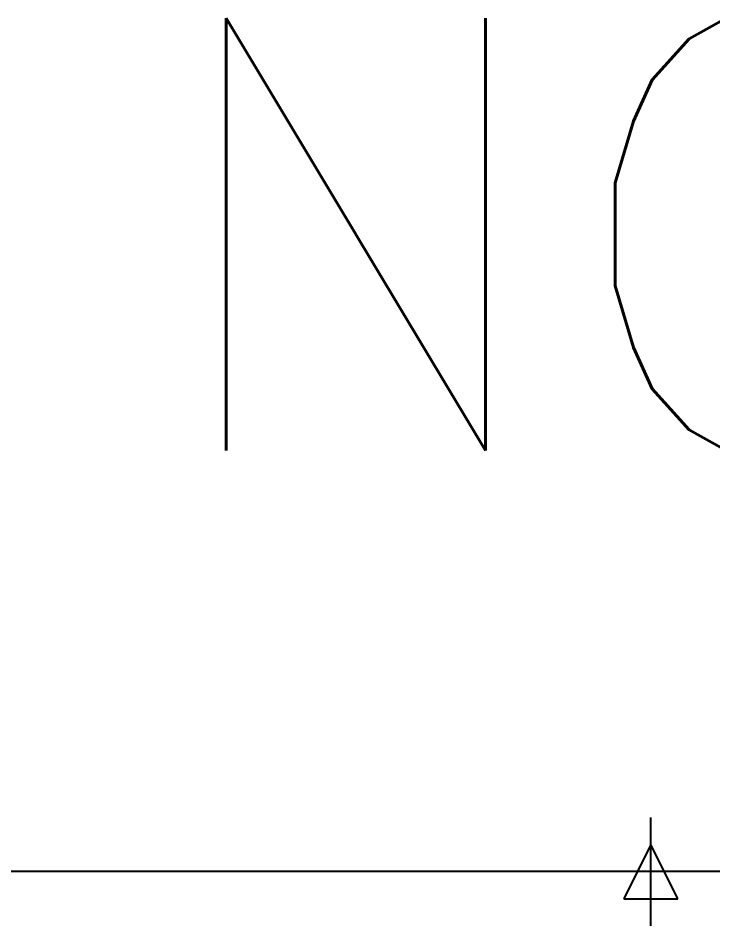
# Model space of a CAD drawing. Extents: x -48968009 to 2588125, y -43922717 to 2.
# Drawn here: x 2494404 to 2498804, y -616980 to -611232 of the extents above; entities that cross this region are included whole.
import ezdxf

# ---------------------------------------------------------------- set-up
doc = ezdxf.new("R2010")
doc.units = 0
doc.header["$LTSCALE"] = 1000
doc.header["$MEASUREMENT"] = 0
for name, color, linetype in [('FRAME050', 6, 'CONTINUOUS'), ('FRAME070', 5, 'CONTINUOUS'), ('PUB_TEXT', 7, 'CONTINUOUS')]:
    doc.layers.add(name, color=color, linetype=linetype)
doc.styles.add('HZ', font='SIMPLEX.shx', dxfattribs={"width": 0.7, "bigfont": 'HZTXT.shx'})

msp = doc.modelspace()

# ---------------------------------------------------------------- linework, layer by layer
at = {"layer": 'FRAME050'}
for p, q in [((2498411.8, -616980.1), (2498411.8, -616293.1)), ((2498411.8, -616464.8), (2498240, -616808.3)), ((2498583.6, -616808.3), (2498411.8, -616464.8)), ((2498240, -616808.3), (2498583.6, -616808.3))]:
    msp.add_line(p, q, dxfattribs=at)
at = {"layer": 'FRAME070'}
msp.add_line((2512152.9, -616636.6), (2484670.7, -616636.6), dxfattribs=at)

# ---------------------------------------------------------------- texts
at = {"layer": 'PUB_TEXT', "color": 6, "style": 'HZ'}
msp.add_text('NO.22', height=2738.48, dxfattribs=at).set_placement((2495251.2, -613970.5))

doc.saveas('drawing.dxf')
